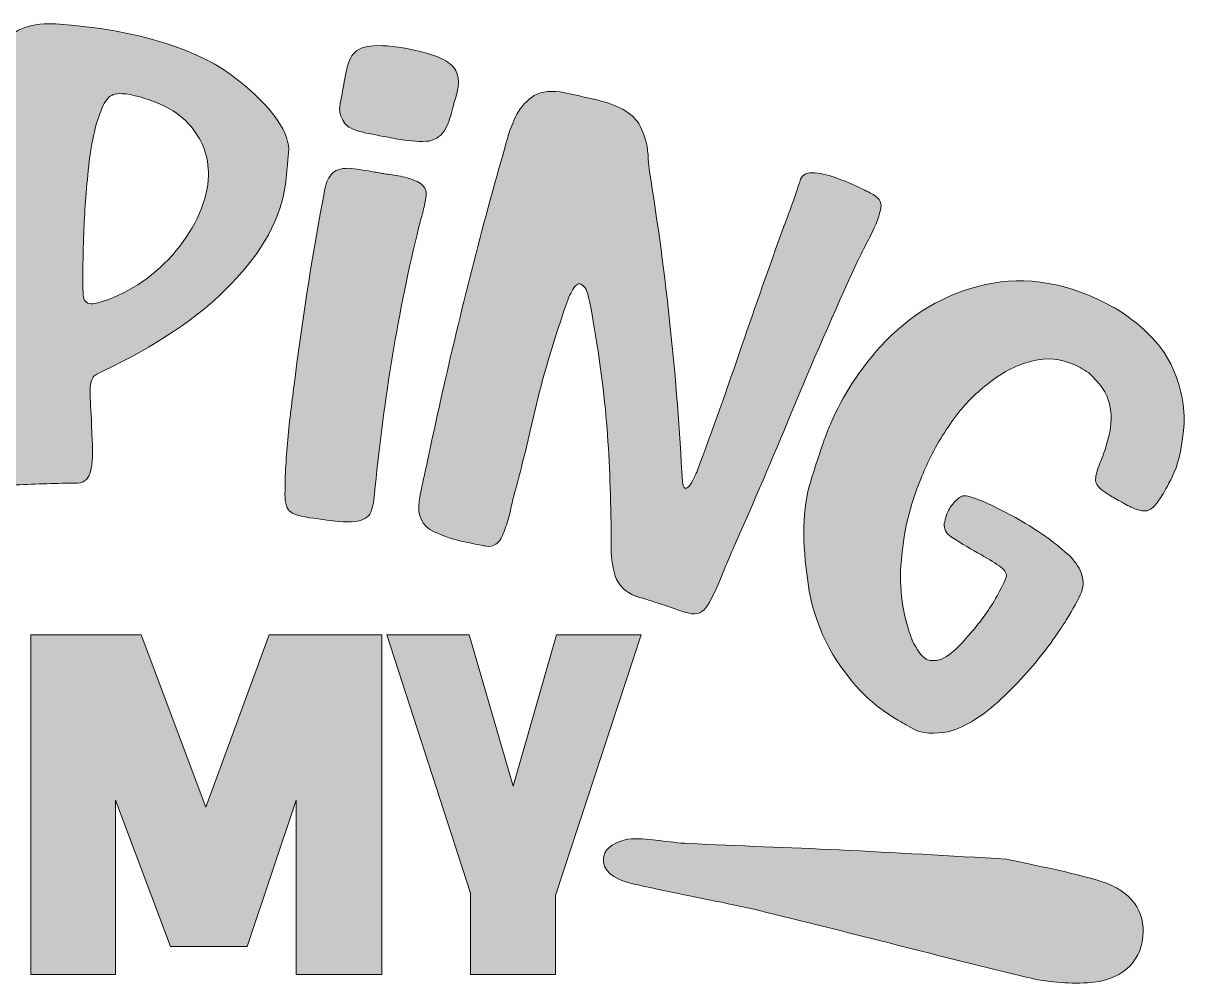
# Model space of a CAD drawing. Header units: inches. Extents: x 88 to 410, y -470 to -31.
# Drawn here: x 250.8 to 406.9, y -295.9 to -166.9 of the extents above; entities that cross this region are included whole.
import ezdxf

# ---------------------------------------------------------------- set-up
doc = ezdxf.new("R2010")
doc.units = ezdxf.units.IN
doc.header["$MEASUREMENT"] = 0
doc.layers.add('Layer 1', color=7, linetype='Continuous')

# ---------------------------------------------------------------- blocks, each defined once
blk = doc.blocks.new('block 5')
at = {"layer": 'Layer 1', "true_color": 0x0b0b0b}
h = blk.add_hatch(color=28, dxfattribs=at)
h.dxf.hatch_style = 2
edge = h.paths.add_edge_path()
edge.add_spline(control_points=[(382.81, -279.14), (386.95, -280.09), (391.3, -280.84), (395.48, -282.14), (399.6, -283.42), (401.44, -286.21), (401.11, -289.55), (400.77, -293.09), (398.11, -295.52), (393.65, -295.75), (390.98, -295.89), (388.2, -295.66), (385.61, -295.04), (373.92, -292.23), (362.3, -289.16), (350.63, -286.3), (346.03, -285.17), (341.37, -284.34), (336.73, -283.35), (334.91, -282.96), (333.07, -282.64), (331.3, -282.06), (329.56, -281.49), (328.08, -280.13), (328.87, -278.3), (329.3, -277.31), (331.19, -276.48), (332.46, -276.43), (334.97, -276.33), (337.5, -276.93), (340.04, -277.05), (346.8, -277.39), (353.56, -277.58), (360.32, -277.91), (367.75, -278.27), (375.18, -278.72), (382.81, -279.14)], knot_values=[0, 0, 0, 0, 1, 1, 1, 2, 2, 2, 3, 3, 3, 4, 4, 4, 5, 5, 5, 6, 6, 6, 7, 7, 7, 8, 8, 8, 9, 9, 9, 10, 10, 10, 11, 11, 11, 12, 12, 12, 12], degree=3, periodic=1)
at = {"layer": 'Layer 1', "lineweight": 0}
blk.add_open_spline([(382.81, -279.14), (386.95, -280.09), (391.3, -280.84), (395.48, -282.14), (399.6, -283.42), (401.44, -286.21), (401.11, -289.55), (400.77, -293.09), (398.11, -295.52), (393.65, -295.75), (390.98, -295.89), (388.2, -295.66), (385.61, -295.04), (373.92, -292.23), (362.3, -289.16), (350.63, -286.3), (346.03, -285.17), (341.37, -284.34), (336.73, -283.35), (334.91, -282.96), (333.07, -282.64), (331.3, -282.06), (329.56, -281.49), (328.08, -280.13), (328.87, -278.3), (329.3, -277.31), (331.19, -276.48), (332.46, -276.43), (334.97, -276.33), (337.5, -276.93), (340.04, -277.05), (346.8, -277.39), (353.56, -277.58), (360.32, -277.91), (367.75, -278.27), (375.18, -278.72), (382.81, -279.14)], degree=3, knots=[0, 0, 0, 0, 1, 1, 1, 2, 2, 2, 3, 3, 3, 4, 4, 4, 5, 5, 5, 6, 6, 6, 7, 7, 7, 8, 8, 8, 9, 9, 9, 10, 10, 10, 11, 11, 11, 12, 12, 12, 12], dxfattribs=at)
blk = doc.blocks.new('block 4')
at = {"layer": 'Layer 1'}
blk.add_blockref('block 5', (0, 0), dxfattribs=at)
blk = doc.blocks.new('block 3')
at = {"layer": 'Layer 1'}
blk.add_blockref('block 4', (0, 0), dxfattribs=at)
blk = doc.blocks.new('block 20')
at = {"layer": 'Layer 1', "true_color": 0x0b0b0b}
h = blk.add_hatch(color=28, dxfattribs=at)
h.dxf.hatch_style = 2
edge = h.paths.add_edge_path()
edge.add_spline(control_points=[(249.8, -228.89), (248.91, -228.84), (248.34, -228.15), (248.05, -226.75), (247.76, -225.35), (247.54, -223.68), (247.49, -221.7), (247.45, -220.88), (247.36, -220.11), (247.31, -219.33), (247.14, -217.5), (246.86, -213.77), (246.51, -208.06), (246.15, -202.35), (245.96, -196.99), (245.91, -191.98), (245.89, -189.92), (245.88, -187.82), (245.9, -185.69), (245.98, -178.5), (246.72, -173.16), (248.23, -169.78), (249.13, -167.88), (251.33, -166.9), (254.85, -166.97), (254.95, -166.97), (255.05, -166.97), (255.15, -166.98), (266.41, -167.77), (274.6, -170.5), (279.51, -174.44), (284.43, -178.39), (286.64, -181.73), (286.41, -184.28), (286.17, -186.83), (286.03, -188.22), (286.01, -188.46), (285.4, -193.12), (282.88, -197.56), (278.7, -201.9), (274.3, -206.46), (268.52, -210.27), (261.47, -213.62), (261.43, -213.62), (261.43, -213.62), (261.43, -213.66), (260.85, -213.9), (260.41, -214.15), (260.18, -214.41), (259.95, -214.72), (259.8, -215.22), (259.77, -215.91), (259.77, -215.99), (259.76, -216.07), (259.76, -216.15), (259.77, -216.96), (259.8, -218.29), (259.93, -220.12), (259.94, -220.86), (259.98, -221.68), (260.02, -222.61), (260.11, -223.51), (260.11, -224.33), (260.08, -225.07), (260.05, -225.73), (259.98, -226.31), (259.87, -226.85), (259.65, -228.01), (259.06, -228.6), (258.08, -228.64), (255.32, -228.68), (252.56, -228.76), (249.8, -228.89)], knot_values=[0, 0, 0, 0, 1, 1, 1, 2, 2, 2, 3, 3, 3, 4, 4, 4, 5, 5, 5, 6, 6, 6, 7, 7, 7, 8, 8, 8, 9, 9, 9, 10, 10, 10, 11, 11, 11, 12, 12, 12, 13, 13, 13, 14, 14, 14, 15, 15, 15, 16, 16, 16, 17, 17, 17, 18, 18, 18, 19, 19, 19, 20, 20, 20, 21, 21, 21, 22, 22, 22, 23, 23, 23, 24, 24, 24, 24], degree=3, periodic=1)
edge = h.paths.add_edge_path()
edge.add_spline(control_points=[(259.58, -186.04), (259.21, -189.37), (259.01, -192.39), (258.91, -195.11), (258.88, -195.79), (258.86, -196.46), (258.83, -197.13), (258.76, -200.43), (258.77, -202.53), (258.83, -203.39), (258.89, -204.13), (259.23, -204.53), (259.9, -204.56), (260.17, -204.57), (260.48, -204.55), (260.8, -204.45), (264.66, -203.34), (267.96, -201.19), (270.8, -198.03), (273.59, -194.86), (275.24, -191.51), (275.63, -187.92), (275.8, -185.16), (275.01, -182.78), (273.27, -180.72), (271.53, -178.67), (268.81, -177.24), (265.13, -176.49), (264.74, -176.4), (264.4, -176.38), (264.05, -176.36), (263.56, -176.33), (263.16, -176.35), (262.86, -176.49), (262.3, -176.7), (261.89, -177.19), (261.51, -177.95), (260.59, -179.97), (259.94, -182.67), (259.58, -186.04)], knot_values=[0, 0, 0, 0, 1, 1, 1, 2, 2, 2, 3, 3, 3, 4, 4, 4, 5, 5, 5, 6, 6, 6, 7, 7, 7, 8, 8, 8, 9, 9, 9, 10, 10, 10, 11, 11, 11, 12, 12, 12, 13, 13, 13, 13], degree=3, periodic=1)
at = {"layer": 'Layer 1', "lineweight": 0}
for points, knots in [([(249.8, -228.89), (248.91, -228.84), (248.34, -228.15), (248.05, -226.75), (247.76, -225.35), (247.54, -223.68), (247.49, -221.7), (247.45, -220.88), (247.36, -220.11), (247.31, -219.33), (247.14, -217.5), (246.86, -213.77), (246.51, -208.06), (246.15, -202.35), (245.96, -196.99), (245.91, -191.98), (245.89, -189.92), (245.88, -187.82), (245.9, -185.69), (245.98, -178.5), (246.72, -173.16), (248.23, -169.78), (249.13, -167.88), (251.33, -166.9), (254.85, -166.97), (254.95, -166.97), (255.05, -166.97), (255.15, -166.98), (266.41, -167.77), (274.6, -170.5), (279.51, -174.44), (284.43, -178.39), (286.64, -181.73), (286.41, -184.28), (286.17, -186.83), (286.03, -188.22), (286.01, -188.46), (285.4, -193.12), (282.88, -197.56), (278.7, -201.9), (274.3, -206.46), (268.52, -210.27), (261.47, -213.62), (261.43, -213.62), (261.43, -213.62), (261.43, -213.66), (260.85, -213.9), (260.41, -214.15), (260.18, -214.41), (259.95, -214.72), (259.8, -215.22), (259.77, -215.91), (259.77, -215.99), (259.76, -216.07), (259.76, -216.15), (259.77, -216.96), (259.8, -218.29), (259.93, -220.12), (259.94, -220.86), (259.98, -221.68), (260.02, -222.61), (260.11, -223.51), (260.11, -224.33), (260.08, -225.07), (260.05, -225.73), (259.98, -226.31), (259.87, -226.85), (259.65, -228.01), (259.06, -228.6), (258.08, -228.64), (255.32, -228.68), (252.56, -228.76), (249.8, -228.89)], [0, 0, 0, 0, 1, 1, 1, 2, 2, 2, 3, 3, 3, 4, 4, 4, 5, 5, 5, 6, 6, 6, 7, 7, 7, 8, 8, 8, 9, 9, 9, 10, 10, 10, 11, 11, 11, 12, 12, 12, 13, 13, 13, 14, 14, 14, 15, 15, 15, 16, 16, 16, 17, 17, 17, 18, 18, 18, 19, 19, 19, 20, 20, 20, 21, 21, 21, 22, 22, 22, 23, 23, 23, 24, 24, 24, 24]), ([(259.58, -186.04), (259.21, -189.37), (259.01, -192.39), (258.91, -195.11), (258.88, -195.79), (258.86, -196.46), (258.83, -197.13), (258.76, -200.43), (258.77, -202.53), (258.83, -203.39), (258.89, -204.13), (259.23, -204.53), (259.9, -204.56), (260.17, -204.57), (260.48, -204.55), (260.8, -204.45), (264.66, -203.34), (267.96, -201.19), (270.8, -198.03), (273.59, -194.86), (275.24, -191.51), (275.63, -187.92), (275.8, -185.16), (275.01, -182.78), (273.27, -180.72), (271.53, -178.67), (268.81, -177.24), (265.13, -176.49), (264.74, -176.4), (264.4, -176.38), (264.05, -176.36), (263.56, -176.33), (263.16, -176.35), (262.86, -176.49), (262.3, -176.7), (261.89, -177.19), (261.51, -177.95), (260.59, -179.97), (259.94, -182.67), (259.58, -186.04)], [0, 0, 0, 0, 1, 1, 1, 2, 2, 2, 3, 3, 3, 4, 4, 4, 5, 5, 5, 6, 6, 6, 7, 7, 7, 8, 8, 8, 9, 9, 9, 10, 10, 10, 11, 11, 11, 12, 12, 12, 13, 13, 13, 13])]:
    blk.add_open_spline(points, degree=3, knots=knots, dxfattribs=at)
blk = doc.blocks.new('block 21')
at = {"layer": 'Layer 1', "true_color": 0x0b0b0b}
h = blk.add_hatch(color=28, dxfattribs=at)
h.dxf.hatch_style = 2
edge = h.paths.add_edge_path()
edge.add_spline(control_points=[(297.99, -229.57), (297.9, -230.86), (297.74, -231.86), (297.43, -232.55), (297.12, -233.28), (296.37, -233.68), (295.26, -233.83), (294.12, -233.92), (292.33, -233.78), (289.76, -233.38), (288.1, -233.17), (287.04, -232.85), (286.54, -232.42), (286.07, -231.95), (285.85, -231.01), (285.93, -229.61), (285.94, -227.1), (286.12, -224.49), (286.39, -221.82), (286.66, -219.15), (287, -216.57), (287.33, -214.06), (288.39, -205.74), (289.71, -197.41), (291.28, -189.15), (291.47, -188.2), (291.81, -187.51), (292.33, -186.99), (292.89, -186.53), (293.71, -186.3), (294.83, -186.4), (295.79, -186.51), (296.84, -186.69), (297.94, -186.88), (298.27, -186.93), (298.56, -186.98), (298.85, -187.03), (299.04, -187.07), (299.28, -187.11), (299.51, -187.15), (300.19, -187.23), (300.91, -187.36), (301.72, -187.51), (302.57, -187.71), (303.26, -187.96), (303.89, -188.28), (304.47, -188.63), (304.83, -189.05), (304.86, -189.62), (304.88, -190.05), (304.81, -190.63), (304.67, -191.32), (304.48, -192.03), (304.35, -192.68), (304.13, -193.31), (304.07, -193.66), (304.01, -193.92), (303.91, -194.18), (301.07, -205.66), (299.22, -217.33), (298.04, -229.11), (298.01, -229.26), (297.98, -229.41), (297.99, -229.57)], knot_values=[0, 0, 0, 0, 1, 1, 1, 2, 2, 2, 3, 3, 3, 4, 4, 4, 5, 5, 5, 6, 6, 6, 7, 7, 7, 8, 8, 8, 9, 9, 9, 10, 10, 10, 11, 11, 11, 12, 12, 12, 13, 13, 13, 14, 14, 14, 15, 15, 15, 16, 16, 16, 17, 17, 17, 18, 18, 18, 19, 19, 19, 20, 20, 20, 21, 21, 21, 21], degree=3, periodic=1)
edge = h.paths.add_edge_path()
edge.add_spline(control_points=[(294.87, -171.3), (295.34, -170.59), (296.14, -170.12), (297.36, -169.96), (298.57, -169.8), (300.43, -169.95), (302.89, -170.43), (305.87, -171), (307.75, -171.81), (308.59, -172.84), (309.38, -173.87), (309.41, -175.5), (308.61, -177.64), (308.57, -177.87), (308.51, -178.14), (308.41, -178.4), (308.22, -179.35), (307.89, -180.23), (307.46, -181.1), (307.04, -181.92), (306.27, -182.48), (305.27, -182.72), (304.24, -182.84), (302.85, -182.73), (301.05, -182.45), (299.25, -182.13), (297.8, -181.85), (296.79, -181.64), (295.97, -181.47), (295.25, -181.23), (294.7, -180.95), (294.14, -180.67), (293.73, -180.13), (293.44, -179.38), (293.43, -179.35), (293.41, -179.32), (293.4, -179.3), (293.33, -179.09), (293.31, -178.93), (293.29, -178.73), (293.26, -178.57), (293.24, -178.37), (293.27, -178.18), (293.3, -177.98), (293.32, -177.83), (293.35, -177.64), (293.57, -176.53), (293.74, -175.42), (293.96, -174.31), (294.15, -173.04), (294.45, -172.07), (294.87, -171.3)], knot_values=[0, 0, 0, 0, 1, 1, 1, 2, 2, 2, 3, 3, 3, 4, 4, 4, 5, 5, 5, 6, 6, 6, 7, 7, 7, 8, 8, 8, 9, 9, 9, 10, 10, 10, 11, 11, 11, 12, 12, 12, 13, 13, 13, 14, 14, 14, 15, 15, 15, 16, 16, 16, 17, 17, 17, 17], degree=3, periodic=1)
at = {"layer": 'Layer 1', "lineweight": 0}
for points, knots in [([(294.87, -171.3), (295.34, -170.59), (296.14, -170.12), (297.36, -169.96), (298.57, -169.8), (300.43, -169.95), (302.89, -170.43), (305.87, -171), (307.75, -171.81), (308.59, -172.84), (309.38, -173.87), (309.41, -175.5), (308.61, -177.64), (308.57, -177.87), (308.51, -178.14), (308.41, -178.4), (308.22, -179.35), (307.89, -180.23), (307.46, -181.1), (307.04, -181.92), (306.27, -182.48), (305.27, -182.72), (304.24, -182.84), (302.85, -182.73), (301.05, -182.45), (299.25, -182.13), (297.8, -181.85), (296.79, -181.64), (295.97, -181.47), (295.25, -181.23), (294.7, -180.95), (294.14, -180.67), (293.73, -180.13), (293.44, -179.38), (293.43, -179.35), (293.41, -179.32), (293.4, -179.3), (293.33, -179.09), (293.31, -178.93), (293.29, -178.73), (293.26, -178.57), (293.24, -178.37), (293.27, -178.18), (293.3, -177.98), (293.32, -177.83), (293.35, -177.64), (293.57, -176.53), (293.74, -175.42), (293.96, -174.31), (294.15, -173.04), (294.45, -172.07), (294.87, -171.3)], [0, 0, 0, 0, 1, 1, 1, 2, 2, 2, 3, 3, 3, 4, 4, 4, 5, 5, 5, 6, 6, 6, 7, 7, 7, 8, 8, 8, 9, 9, 9, 10, 10, 10, 11, 11, 11, 12, 12, 12, 13, 13, 13, 14, 14, 14, 15, 15, 15, 16, 16, 16, 17, 17, 17, 17]), ([(297.99, -229.57), (297.9, -230.86), (297.74, -231.86), (297.43, -232.55), (297.12, -233.28), (296.37, -233.68), (295.26, -233.83), (294.12, -233.92), (292.33, -233.78), (289.76, -233.38), (288.1, -233.17), (287.04, -232.85), (286.54, -232.42), (286.07, -231.95), (285.85, -231.01), (285.93, -229.61), (285.94, -227.1), (286.12, -224.49), (286.39, -221.82), (286.66, -219.15), (287, -216.57), (287.33, -214.06), (288.39, -205.74), (289.71, -197.41), (291.28, -189.15), (291.47, -188.2), (291.81, -187.51), (292.33, -186.99), (292.89, -186.53), (293.71, -186.3), (294.83, -186.4), (295.79, -186.51), (296.84, -186.69), (297.94, -186.88), (298.27, -186.93), (298.56, -186.98), (298.85, -187.03), (299.04, -187.07), (299.28, -187.11), (299.51, -187.15), (300.19, -187.23), (300.91, -187.36), (301.72, -187.51), (302.57, -187.71), (303.26, -187.96), (303.89, -188.28), (304.47, -188.63), (304.83, -189.05), (304.86, -189.62), (304.88, -190.05), (304.81, -190.63), (304.67, -191.32), (304.48, -192.03), (304.35, -192.68), (304.13, -193.31), (304.07, -193.66), (304.01, -193.92), (303.91, -194.18), (301.07, -205.66), (299.22, -217.33), (298.04, -229.11), (298.01, -229.26), (297.98, -229.41), (297.99, -229.57)], [0, 0, 0, 0, 1, 1, 1, 2, 2, 2, 3, 3, 3, 4, 4, 4, 5, 5, 5, 6, 6, 6, 7, 7, 7, 8, 8, 8, 9, 9, 9, 10, 10, 10, 11, 11, 11, 12, 12, 12, 13, 13, 13, 14, 14, 14, 15, 15, 15, 16, 16, 16, 17, 17, 17, 18, 18, 18, 19, 19, 19, 20, 20, 20, 21, 21, 21, 21])]:
    blk.add_open_spline(points, degree=3, knots=knots, dxfattribs=at)
blk = doc.blocks.new('block 22')
at = {"layer": 'Layer 1', "true_color": 0x0b0b0b}
h = blk.add_hatch(color=28, dxfattribs=at)
h.dxf.hatch_style = 2
edge = h.paths.add_edge_path()
edge.add_spline(control_points=[(357.07, -186.98), (358.04, -187.05), (359.09, -187.33), (360.25, -187.78), (361.41, -188.23), (362.5, -188.71), (363.48, -189.19), (363.85, -189.38), (364.19, -189.51), (364.46, -189.67), (365.64, -190.23), (366.1, -190.88), (365.92, -191.69), (365.76, -192.51), (365.52, -193.21), (365.27, -193.82), (364.95, -194.57), (364.56, -195.38), (364.07, -196.31), (363.68, -197.12), (363.2, -198.01), (362.75, -198.96), (359.62, -205.74), (356.66, -212.55), (353.84, -219.37), (351.4, -225.3), (348.87, -231.19), (346.24, -237.13), (345.8, -238.08), (345.45, -238.95), (345.12, -239.74), (344.88, -240.32), (344.64, -240.91), (344.4, -241.5), (343.65, -243.33), (342.97, -244.65), (342.44, -245.4), (341.78, -246.22), (340.89, -246.44), (339.68, -246), (339.55, -245.99), (339.21, -245.85), (338.61, -245.66), (338.02, -245.47), (337.33, -245.2), (336.58, -244.96), (335.79, -244.7), (335.08, -244.47), (334.49, -244.29), (333.9, -244.11), (333.49, -244.01), (333.38, -243.96), (333.25, -243.92), (333.12, -243.87), (332.99, -243.82), (331.6, -243.31), (330.69, -242.42), (330.27, -241.11), (329.84, -239.69), (329.67, -238.27), (329.72, -236.94), (329.71, -236.57), (329.74, -236.24), (329.71, -235.91), (329.69, -230.73), (329.49, -225.88), (329.17, -221.33), (328.8, -216.77), (328.14, -211.52), (327.06, -205.54), (326.7, -203.61), (326.4, -202.56), (326.13, -202.32), (325.85, -202.08), (325.69, -201.95), (325.55, -201.91), (325.28, -201.83), (324.99, -201.99), (324.72, -202.44), (324.31, -203.01), (323.95, -203.8), (323.62, -204.8), (322.57, -207.89), (321.58, -210.97), (320.73, -214.04), (320.03, -216.55), (319.42, -219.08), (318.86, -221.59), (318.28, -224.17), (317.58, -226.84), (316.86, -229.58), (316.69, -230.22), (316.5, -230.89), (316.34, -231.61), (316.22, -232.22), (316.09, -232.83), (315.93, -233.4), (315.7, -234.22), (315.4, -234.98), (315.12, -235.67), (314.64, -236.79), (313.91, -237.27), (312.93, -237.12), (312.68, -237.1), (312.44, -237.03), (312.21, -236.97), (311.19, -236.78), (310.26, -236.62), (309.39, -236.4), (308.04, -236.05), (306.91, -235.65), (305.93, -235.18), (304.34, -234.44), (303.68, -233.06), (303.92, -231.08), (304.04, -230.35), (304.21, -229.59), (304.38, -228.83), (304.52, -228.07), (304.66, -227.42), (304.78, -226.89), (304.82, -226.72), (304.86, -226.54), (304.9, -226.36), (305.65, -222.87), (306.4, -219.37), (307.19, -215.88), (309.75, -204.59), (312.61, -193.36), (315.84, -182.22), (315.86, -182.13), (315.88, -182.05), (315.9, -181.96), (316.09, -181.33), (316.38, -180.51), (316.88, -179.47), (317.32, -178.46), (318.05, -177.59), (319, -176.86), (319.95, -176.16), (321.22, -175.91), (322.87, -176.11), (324.59, -176.47), (326.31, -176.85), (328.03, -177.24), (328.1, -177.26), (328.16, -177.28), (328.23, -177.3), (331.06, -178.05), (332.83, -179.17), (333.57, -180.64), (334.32, -182.11), (334.67, -183.59), (334.69, -185.14), (334.73, -185.72), (334.77, -186.3), (334.86, -186.85), (337.12, -200.78), (338.58, -214.67), (339.27, -228.45), (339.35, -228.98), (339.48, -229.27), (339.6, -229.32), (339.63, -229.33), (339.66, -229.34), (339.69, -229.35), (339.86, -229.37), (340.07, -229.2), (340.33, -228.88), (340.55, -228.55), (340.72, -228.2), (340.92, -227.82), (341.11, -227.43), (341.2, -227.18), (341.24, -227.07), (343.33, -221.5), (345.34, -215.86), (347.25, -210.19), (349.08, -204.9), (350.92, -199.66), (352.81, -194.43), (352.88, -194.25), (352.95, -194.07), (353.02, -193.88), (353.5, -192.57), (353.91, -191.48), (354.23, -190.61), (354.5, -189.75), (354.84, -188.84), (355.15, -187.84), (355.46, -187.16), (356.1, -186.9), (357.07, -186.98)], knot_values=[0, 0, 0, 0, 1, 1, 1, 2, 2, 2, 3, 3, 3, 4, 4, 4, 5, 5, 5, 6, 6, 6, 7, 7, 7, 8, 8, 8, 9, 9, 9, 10, 10, 10, 11, 11, 11, 12, 12, 12, 13, 13, 13, 14, 14, 14, 15, 15, 15, 16, 16, 16, 17, 17, 17, 18, 18, 18, 19, 19, 19, 20, 20, 20, 21, 21, 21, 22, 22, 22, 23, 23, 23, 24, 24, 24, 25, 25, 25, 26, 26, 26, 27, 27, 27, 28, 28, 28, 29, 29, 29, 30, 30, 30, 31, 31, 31, 32, 32, 32, 33, 33, 33, 34, 34, 34, 35, 35, 35, 36, 36, 36, 37, 37, 37, 38, 38, 38, 39, 39, 39, 40, 40, 40, 41, 41, 41, 42, 42, 42, 43, 43, 43, 44, 44, 44, 45, 45, 45, 46, 46, 46, 47, 47, 47, 48, 48, 48, 49, 49, 49, 50, 50, 50, 51, 51, 51, 52, 52, 52, 53, 53, 53, 54, 54, 54, 55, 55, 55, 56, 56, 56, 57, 57, 57, 58, 58, 58, 59, 59, 59, 60, 60, 60, 61, 61, 61, 62, 62, 62, 63, 63, 63, 64, 64, 64, 64], degree=3, periodic=1)
at = {"layer": 'Layer 1', "lineweight": 0}
blk.add_open_spline([(357.07, -186.98), (358.04, -187.05), (359.09, -187.33), (360.25, -187.78), (361.41, -188.23), (362.5, -188.71), (363.48, -189.19), (363.85, -189.38), (364.19, -189.51), (364.46, -189.67), (365.64, -190.23), (366.1, -190.88), (365.92, -191.69), (365.76, -192.51), (365.52, -193.21), (365.27, -193.82), (364.95, -194.57), (364.56, -195.38), (364.07, -196.31), (363.68, -197.12), (363.2, -198.01), (362.75, -198.96), (359.62, -205.74), (356.66, -212.55), (353.84, -219.37), (351.4, -225.3), (348.87, -231.19), (346.24, -237.13), (345.8, -238.08), (345.45, -238.95), (345.12, -239.74), (344.88, -240.32), (344.64, -240.91), (344.4, -241.5), (343.65, -243.33), (342.97, -244.65), (342.44, -245.4), (341.78, -246.22), (340.89, -246.44), (339.68, -246), (339.55, -245.99), (339.21, -245.85), (338.61, -245.66), (338.02, -245.47), (337.33, -245.2), (336.58, -244.96), (335.79, -244.7), (335.08, -244.47), (334.49, -244.29), (333.9, -244.11), (333.49, -244.01), (333.38, -243.96), (333.25, -243.92), (333.12, -243.87), (332.99, -243.82), (331.6, -243.31), (330.69, -242.42), (330.27, -241.11), (329.84, -239.69), (329.67, -238.27), (329.72, -236.94), (329.71, -236.57), (329.74, -236.24), (329.71, -235.91), (329.69, -230.73), (329.49, -225.88), (329.17, -221.33), (328.8, -216.77), (328.14, -211.52), (327.06, -205.54), (326.7, -203.61), (326.4, -202.56), (326.13, -202.32), (325.85, -202.08), (325.69, -201.95), (325.55, -201.91), (325.28, -201.83), (324.99, -201.99), (324.72, -202.44), (324.31, -203.01), (323.95, -203.8), (323.62, -204.8), (322.57, -207.89), (321.58, -210.97), (320.73, -214.04), (320.03, -216.55), (319.42, -219.08), (318.86, -221.59), (318.28, -224.17), (317.58, -226.84), (316.86, -229.58), (316.69, -230.22), (316.5, -230.89), (316.34, -231.61), (316.22, -232.22), (316.09, -232.83), (315.93, -233.4), (315.7, -234.22), (315.4, -234.98), (315.12, -235.67), (314.64, -236.79), (313.91, -237.27), (312.93, -237.12), (312.68, -237.1), (312.44, -237.03), (312.21, -236.97), (311.19, -236.78), (310.26, -236.62), (309.39, -236.4), (308.04, -236.05), (306.91, -235.65), (305.93, -235.18), (304.34, -234.44), (303.68, -233.06), (303.92, -231.08), (304.04, -230.35), (304.21, -229.59), (304.38, -228.83), (304.52, -228.07), (304.66, -227.42), (304.78, -226.89), (304.82, -226.72), (304.86, -226.54), (304.9, -226.36), (305.65, -222.87), (306.4, -219.37), (307.19, -215.88), (309.75, -204.59), (312.61, -193.36), (315.84, -182.22), (315.86, -182.13), (315.88, -182.05), (315.9, -181.96), (316.09, -181.33), (316.38, -180.51), (316.88, -179.47), (317.32, -178.46), (318.05, -177.59), (319, -176.86), (319.95, -176.16), (321.22, -175.91), (322.87, -176.11), (324.59, -176.47), (326.31, -176.85), (328.03, -177.24), (328.1, -177.26), (328.16, -177.28), (328.23, -177.3), (331.06, -178.05), (332.83, -179.17), (333.57, -180.64), (334.32, -182.11), (334.67, -183.59), (334.69, -185.14), (334.73, -185.72), (334.77, -186.3), (334.86, -186.85), (337.12, -200.78), (338.58, -214.67), (339.27, -228.45), (339.35, -228.98), (339.48, -229.27), (339.6, -229.32), (339.63, -229.33), (339.66, -229.34), (339.69, -229.35), (339.86, -229.37), (340.07, -229.2), (340.33, -228.88), (340.55, -228.55), (340.72, -228.2), (340.92, -227.82), (341.11, -227.43), (341.2, -227.18), (341.24, -227.07), (343.33, -221.5), (345.34, -215.86), (347.25, -210.19), (349.08, -204.9), (350.92, -199.66), (352.81, -194.43), (352.88, -194.25), (352.95, -194.07), (353.02, -193.88), (353.5, -192.57), (353.91, -191.48), (354.23, -190.61), (354.5, -189.75), (354.84, -188.84), (355.15, -187.84), (355.46, -187.16), (356.1, -186.9), (357.07, -186.98)], degree=3, knots=[0, 0, 0, 0, 1, 1, 1, 2, 2, 2, 3, 3, 3, 4, 4, 4, 5, 5, 5, 6, 6, 6, 7, 7, 7, 8, 8, 8, 9, 9, 9, 10, 10, 10, 11, 11, 11, 12, 12, 12, 13, 13, 13, 14, 14, 14, 15, 15, 15, 16, 16, 16, 17, 17, 17, 18, 18, 18, 19, 19, 19, 20, 20, 20, 21, 21, 21, 22, 22, 22, 23, 23, 23, 24, 24, 24, 25, 25, 25, 26, 26, 26, 27, 27, 27, 28, 28, 28, 29, 29, 29, 30, 30, 30, 31, 31, 31, 32, 32, 32, 33, 33, 33, 34, 34, 34, 35, 35, 35, 36, 36, 36, 37, 37, 37, 38, 38, 38, 39, 39, 39, 40, 40, 40, 41, 41, 41, 42, 42, 42, 43, 43, 43, 44, 44, 44, 45, 45, 45, 46, 46, 46, 47, 47, 47, 48, 48, 48, 49, 49, 49, 50, 50, 50, 51, 51, 51, 52, 52, 52, 53, 53, 53, 54, 54, 54, 55, 55, 55, 56, 56, 56, 57, 57, 57, 58, 58, 58, 59, 59, 59, 60, 60, 60, 61, 61, 61, 62, 62, 62, 63, 63, 63, 64, 64, 64, 64], dxfattribs=at)
blk = doc.blocks.new('block 23')
at = {"layer": 'Layer 1', "true_color": 0x0b0b0b}
h = blk.add_hatch(color=28, dxfattribs=at)
h.dxf.hatch_style = 2
edge = h.paths.add_edge_path()
edge.add_spline(control_points=[(392.69, -213.15), (390.77, -212.09), (388.88, -211.74), (386.98, -212.09), (384.74, -212.54), (382.67, -213.49), (380.86, -214.88), (379.04, -216.26), (377.59, -217.62), (376.54, -218.96), (375.08, -220.8), (373.73, -222.86), (372.59, -225.16), (372.13, -226.1), (371.68, -227.09), (371.28, -228.11), (369.81, -231.59), (368.97, -235.25), (368.67, -239.02), (368.3, -242.8), (368.84, -246.36), (370.13, -249.75), (370.76, -251.06), (371.37, -251.93), (372.02, -252.29), (372.25, -252.42), (372.47, -252.45), (372.7, -252.49), (373.61, -252.56), (374.5, -252.21), (375.39, -251.46), (376.27, -250.71), (377, -249.97), (377.56, -249.26), (377.64, -249.21), (377.67, -249.15), (377.71, -249.08), (379.1, -247.55), (380.31, -245.91), (381.32, -244.16), (381.86, -243.21), (382.34, -242.28), (382.75, -241.3), (382.88, -240.89), (382.66, -240.44), (382.03, -239.95), (381.41, -239.47), (380.5, -238.91), (379.33, -238.26), (378.16, -237.61), (376.86, -236.82), (375.41, -235.91), (374.65, -235.38), (374.34, -234.78), (374.44, -234.09), (374.59, -233.42), (374.75, -232.8), (375, -232.32), (375.15, -232.04), (375.33, -231.79), (375.52, -231.53), (376.04, -230.84), (376.56, -230.45), (376.97, -230.37), (377.47, -230.32), (378.21, -230.54), (379.22, -230.95), (380.19, -231.33), (381.16, -231.82), (382.18, -232.33), (383.15, -232.82), (383.89, -233.24), (384.43, -233.54), (386.94, -234.96), (389.15, -236.53), (390.99, -238.17), (392.8, -239.85), (393.42, -241.53), (392.88, -243.21), (392.4, -244.33), (391.74, -245.56), (390.85, -246.98), (390.23, -247.97), (389.54, -249), (388.72, -250.14), (386.75, -252.85), (384.51, -255.35), (382.08, -257.63), (379.64, -259.92), (377.31, -261.36), (375.1, -262), (373.04, -262.4), (371.46, -262.29), (370.35, -261.7), (369.25, -261.07), (368.67, -260.75), (368.59, -260.7), (366.55, -259.56), (364.77, -258.19), (363.24, -256.6), (359.32, -252.43), (356.94, -247.68), (356.15, -242.14), (355.32, -236.61), (355.36, -232.02), (356.5, -228.4), (357.64, -224.78), (358.49, -222.23), (359.14, -220.73), (360.8, -216.92), (363.05, -213.4), (365.86, -210.32), (369.79, -206.03), (374.5, -203.19), (379.98, -201.99), (385.4, -200.77), (391.22, -201.77), (397.11, -205.02), (397.28, -205.11), (397.45, -205.21), (397.62, -205.3), (401.35, -207.68), (403.87, -210.38), (405.13, -213.26), (406.39, -216.14), (406.85, -218.95), (406.56, -221.65), (406.26, -224.35), (405.75, -226.38), (405.07, -227.74), (404.41, -229.06), (403.87, -230.01), (403.51, -230.57), (403.05, -231.29), (402.62, -231.79), (402.26, -232.08), (401.74, -232.44), (401.18, -232.49), (400.51, -232.26), (399.83, -232.06), (399.2, -231.76), (398.57, -231.37), (397.88, -231), (397.28, -230.67), (396.77, -230.36), (396.27, -230.06), (395.87, -229.77), (395.55, -229.54), (394.96, -229.09), (394.72, -228.64), (394.75, -228.11), (394.77, -227.58), (394.98, -226.85), (395.37, -225.9), (395.85, -224.79), (396.24, -223.53), (396.59, -222.15), (396.91, -220.81), (396.91, -219.42), (396.62, -217.99), (396.26, -216.58), (395.34, -215.2), (393.82, -213.86), (393.43, -213.6), (393.05, -213.34), (392.69, -213.15)], knot_values=[0, 0, 0, 0, 1, 1, 1, 2, 2, 2, 3, 3, 3, 4, 4, 4, 5, 5, 5, 6, 6, 6, 7, 7, 7, 8, 8, 8, 9, 9, 9, 10, 10, 10, 11, 11, 11, 12, 12, 12, 13, 13, 13, 14, 14, 14, 15, 15, 15, 16, 16, 16, 17, 17, 17, 18, 18, 18, 19, 19, 19, 20, 20, 20, 21, 21, 21, 22, 22, 22, 23, 23, 23, 24, 24, 24, 25, 25, 25, 26, 26, 26, 27, 27, 27, 28, 28, 28, 29, 29, 29, 30, 30, 30, 31, 31, 31, 32, 32, 32, 33, 33, 33, 34, 34, 34, 35, 35, 35, 36, 36, 36, 37, 37, 37, 38, 38, 38, 39, 39, 39, 40, 40, 40, 41, 41, 41, 42, 42, 42, 43, 43, 43, 44, 44, 44, 45, 45, 45, 46, 46, 46, 47, 47, 47, 48, 48, 48, 49, 49, 49, 50, 50, 50, 51, 51, 51, 52, 52, 52, 53, 53, 53, 54, 54, 54, 55, 55, 55, 55], degree=3, periodic=1)
at = {"layer": 'Layer 1', "lineweight": 0}
blk.add_open_spline([(392.69, -213.15), (390.77, -212.09), (388.88, -211.74), (386.98, -212.09), (384.74, -212.54), (382.67, -213.49), (380.86, -214.88), (379.04, -216.26), (377.59, -217.62), (376.54, -218.96), (375.08, -220.8), (373.73, -222.86), (372.59, -225.16), (372.13, -226.1), (371.68, -227.09), (371.28, -228.11), (369.81, -231.59), (368.97, -235.25), (368.67, -239.02), (368.3, -242.8), (368.84, -246.36), (370.13, -249.75), (370.76, -251.06), (371.37, -251.93), (372.02, -252.29), (372.25, -252.42), (372.47, -252.45), (372.7, -252.49), (373.61, -252.56), (374.5, -252.21), (375.39, -251.46), (376.27, -250.71), (377, -249.97), (377.56, -249.26), (377.64, -249.21), (377.67, -249.15), (377.71, -249.08), (379.1, -247.55), (380.31, -245.91), (381.32, -244.16), (381.86, -243.21), (382.34, -242.28), (382.75, -241.3), (382.88, -240.89), (382.66, -240.44), (382.03, -239.95), (381.41, -239.47), (380.5, -238.91), (379.33, -238.26), (378.16, -237.61), (376.86, -236.82), (375.41, -235.91), (374.65, -235.38), (374.34, -234.78), (374.44, -234.09), (374.59, -233.42), (374.75, -232.8), (375, -232.32), (375.15, -232.04), (375.33, -231.79), (375.52, -231.53), (376.04, -230.84), (376.56, -230.45), (376.97, -230.37), (377.47, -230.32), (378.21, -230.54), (379.22, -230.95), (380.19, -231.33), (381.16, -231.82), (382.18, -232.33), (383.15, -232.82), (383.89, -233.24), (384.43, -233.54), (386.94, -234.96), (389.15, -236.53), (390.99, -238.17), (392.8, -239.85), (393.42, -241.53), (392.88, -243.21), (392.4, -244.33), (391.74, -245.56), (390.85, -246.98), (390.23, -247.97), (389.54, -249), (388.72, -250.14), (386.75, -252.85), (384.51, -255.35), (382.08, -257.63), (379.64, -259.92), (377.31, -261.36), (375.1, -262), (373.04, -262.4), (371.46, -262.29), (370.35, -261.7), (369.25, -261.07), (368.67, -260.75), (368.59, -260.7), (366.55, -259.56), (364.77, -258.19), (363.24, -256.6), (359.32, -252.43), (356.94, -247.68), (356.15, -242.14), (355.32, -236.61), (355.36, -232.02), (356.5, -228.4), (357.64, -224.78), (358.49, -222.23), (359.14, -220.73), (360.8, -216.92), (363.05, -213.4), (365.86, -210.32), (369.79, -206.03), (374.5, -203.19), (379.98, -201.99), (385.4, -200.77), (391.22, -201.77), (397.11, -205.02), (397.28, -205.11), (397.45, -205.21), (397.62, -205.3), (401.35, -207.68), (403.87, -210.38), (405.13, -213.26), (406.39, -216.14), (406.85, -218.95), (406.56, -221.65), (406.26, -224.35), (405.75, -226.38), (405.07, -227.74), (404.41, -229.06), (403.87, -230.01), (403.51, -230.57), (403.05, -231.29), (402.62, -231.79), (402.26, -232.08), (401.74, -232.44), (401.18, -232.49), (400.51, -232.26), (399.83, -232.06), (399.2, -231.76), (398.57, -231.37), (397.88, -231), (397.28, -230.67), (396.77, -230.36), (396.27, -230.06), (395.87, -229.77), (395.55, -229.54), (394.96, -229.09), (394.72, -228.64), (394.75, -228.11), (394.77, -227.58), (394.98, -226.85), (395.37, -225.9), (395.85, -224.79), (396.24, -223.53), (396.59, -222.15), (396.91, -220.81), (396.91, -219.42), (396.62, -217.99), (396.26, -216.58), (395.34, -215.2), (393.82, -213.86), (393.43, -213.6), (393.05, -213.34), (392.69, -213.15)], degree=3, knots=[0, 0, 0, 0, 1, 1, 1, 2, 2, 2, 3, 3, 3, 4, 4, 4, 5, 5, 5, 6, 6, 6, 7, 7, 7, 8, 8, 8, 9, 9, 9, 10, 10, 10, 11, 11, 11, 12, 12, 12, 13, 13, 13, 14, 14, 14, 15, 15, 15, 16, 16, 16, 17, 17, 17, 18, 18, 18, 19, 19, 19, 20, 20, 20, 21, 21, 21, 22, 22, 22, 23, 23, 23, 24, 24, 24, 25, 25, 25, 26, 26, 26, 27, 27, 27, 28, 28, 28, 29, 29, 29, 30, 30, 30, 31, 31, 31, 32, 32, 32, 33, 33, 33, 34, 34, 34, 35, 35, 35, 36, 36, 36, 37, 37, 37, 38, 38, 38, 39, 39, 39, 40, 40, 40, 41, 41, 41, 42, 42, 42, 43, 43, 43, 44, 44, 44, 45, 45, 45, 46, 46, 46, 47, 47, 47, 48, 48, 48, 49, 49, 49, 50, 50, 50, 51, 51, 51, 52, 52, 52, 53, 53, 53, 54, 54, 54, 55, 55, 55, 55], dxfattribs=at)
blk = doc.blocks.new('block 16')
at = {"layer": 'Layer 1'}
for name in ['block 20', 'block 21', 'block 22', 'block 23']:
    blk.add_blockref(name, (0, 0), dxfattribs=at)
blk = doc.blocks.new('block 24')
at = {"layer": 'Layer 1', "true_color": 0x0b0b0b}
h = blk.add_hatch(color=28, dxfattribs=at)
h.dxf.hatch_style = 2
h.paths.add_polyline_path([(190.32, -248.9), (190.32, -294.48), (178.91, -294.48), (178.91, -248.9)])
h = blk.add_hatch(color=28, dxfattribs=at)
h.dxf.hatch_style = 2
edge = h.paths.add_edge_path()
edge.add_spline(control_points=[(205.82, -249.05), (205.82, -249.05), (216.93, -249.05), (216.93, -249.05), (224.58, -249.16), (228.48, -253.01), (228.64, -260.62), (228.64, -260.62), (228.61, -265.13), (228.61, -265.13), (228.61, -265.13), (216.84, -265.01), (216.84, -265.01), (216.84, -265.01), (216.78, -262.48), (216.78, -262.48), (216.76, -261.16), (215.4, -260.47), (212.72, -260.43), (212.72, -260.43), (210.22, -260.43), (210.22, -260.43), (207.61, -260.45), (206.31, -261.24), (206.31, -262.78), (206.31, -262.78), (206.31, -263.73), (206.31, -263.73), (206.31, -265.27), (207.25, -266.06), (209.12, -266.08), (209.12, -266.08), (216.78, -266.08), (216.78, -266.08), (224.57, -266.24), (228.52, -270.09), (228.64, -277.61), (228.64, -277.61), (228.64, -282.92), (228.64, -282.92), (228.54, -290.57), (224.74, -294.47), (217.23, -294.64), (217.23, -294.64), (205.82, -294.64), (205.82, -294.64), (198.4, -294.53), (194.61, -290.89), (194.44, -283.71), (194.44, -283.71), (194.44, -278.86), (194.44, -278.86), (194.44, -278.86), (206.28, -278.95), (206.28, -278.95), (206.28, -278.95), (206.31, -281.21), (206.31, -281.21), (206.33, -282.55), (207.58, -283.24), (210.06, -283.26), (210.06, -283.26), (213.18, -283.26), (213.18, -283.26), (215.58, -283.17), (216.78, -282.39), (216.78, -280.91), (216.78, -280.91), (216.78, -279.96), (216.78, -279.96), (216.78, -278.44), (215.84, -277.65), (213.97, -277.61), (213.97, -277.61), (206.92, -277.61), (206.92, -277.61), (198.7, -277.61), (194.54, -273.87), (194.44, -266.38), (194.44, -266.38), (194.44, -259.98), (194.44, -259.98), (194.46, -252.76), (198.26, -249.11), (205.82, -249.05)], knot_values=[0, 0, 0, 0, 1, 1, 1, 2, 2, 2, 3, 3, 3, 4, 4, 4, 5, 5, 5, 6, 6, 6, 7, 7, 7, 8, 8, 8, 9, 9, 9, 10, 10, 10, 11, 11, 11, 12, 12, 12, 13, 13, 13, 14, 14, 14, 15, 15, 15, 16, 16, 16, 17, 17, 17, 18, 18, 18, 19, 19, 19, 20, 20, 20, 21, 21, 21, 22, 22, 22, 23, 23, 23, 24, 24, 24, 25, 25, 25, 26, 26, 26, 27, 27, 27, 28, 28, 28, 28], degree=3, periodic=1)
h = blk.add_hatch(color=28, dxfattribs=at)
h.dxf.hatch_style = 2
h.paths.add_polyline_path([(251.8, -249.05), (266.63, -249.05), (275.3, -272.15), (283.81, -249.05), (298.94, -249.05), (298.94, -294.64), (287.41, -294.64), (287.41, -271.23), (280.85, -290.88), (270.54, -290.88), (263.18, -271.23), (263.18, -294.64), (251.8, -294.64)])
h = blk.add_hatch(color=28, dxfattribs=at)
h.dxf.hatch_style = 2
h.paths.add_polyline_path([(299.58, -249.05), (310.66, -249.05), (316.55, -269.34), (322.37, -249.05), (333.72, -249.05), (322.22, -284.02), (322.22, -294.64), (310.81, -294.64), (310.81, -283.71)])
at = {"layer": 'Layer 1', "lineweight": 0}
for points in [[(190.32, -248.9), (190.32, -294.48), (178.91, -294.48), (178.91, -248.9), (190.32, -248.9)], [(251.8, -249.05), (266.63, -249.05), (275.3, -272.15), (283.81, -249.05), (298.94, -249.05), (298.94, -294.64), (287.41, -294.64), (287.41, -271.23), (280.85, -290.88), (270.54, -290.88), (263.18, -271.23), (263.18, -294.64), (251.8, -294.64), (251.8, -249.05)], [(299.58, -249.05), (310.66, -249.05), (316.55, -269.34), (322.37, -249.05), (333.72, -249.05), (322.22, -284.02), (322.22, -294.64), (310.81, -294.64), (310.81, -283.71), (299.58, -249.05)]]:
    blk.add_lwpolyline(points, dxfattribs=at)
blk.add_open_spline([(205.82, -249.05), (205.82, -249.05), (216.93, -249.05), (216.93, -249.05), (224.58, -249.16), (228.48, -253.01), (228.64, -260.62), (228.64, -260.62), (228.61, -265.13), (228.61, -265.13), (228.61, -265.13), (216.84, -265.01), (216.84, -265.01), (216.84, -265.01), (216.78, -262.48), (216.78, -262.48), (216.76, -261.16), (215.4, -260.47), (212.72, -260.43), (212.72, -260.43), (210.22, -260.43), (210.22, -260.43), (207.61, -260.45), (206.31, -261.24), (206.31, -262.78), (206.31, -262.78), (206.31, -263.73), (206.31, -263.73), (206.31, -265.27), (207.25, -266.06), (209.12, -266.08), (209.12, -266.08), (216.78, -266.08), (216.78, -266.08), (224.57, -266.24), (228.52, -270.09), (228.64, -277.61), (228.64, -277.61), (228.64, -282.92), (228.64, -282.92), (228.54, -290.57), (224.74, -294.47), (217.23, -294.64), (217.23, -294.64), (205.82, -294.64), (205.82, -294.64), (198.4, -294.53), (194.61, -290.89), (194.44, -283.71), (194.44, -283.71), (194.44, -278.86), (194.44, -278.86), (194.44, -278.86), (206.28, -278.95), (206.28, -278.95), (206.28, -278.95), (206.31, -281.21), (206.31, -281.21), (206.33, -282.55), (207.58, -283.24), (210.06, -283.26), (210.06, -283.26), (213.18, -283.26), (213.18, -283.26), (215.58, -283.17), (216.78, -282.39), (216.78, -280.91), (216.78, -280.91), (216.78, -279.96), (216.78, -279.96), (216.78, -278.44), (215.84, -277.65), (213.97, -277.61), (213.97, -277.61), (206.92, -277.61), (206.92, -277.61), (198.7, -277.61), (194.54, -273.87), (194.44, -266.38), (194.44, -266.38), (194.44, -259.98), (194.44, -259.98), (194.46, -252.76), (198.26, -249.11), (205.82, -249.05)], degree=3, knots=[0, 0, 0, 0, 1, 1, 1, 2, 2, 2, 3, 3, 3, 4, 4, 4, 5, 5, 5, 6, 6, 6, 7, 7, 7, 8, 8, 8, 9, 9, 9, 10, 10, 10, 11, 11, 11, 12, 12, 12, 13, 13, 13, 14, 14, 14, 15, 15, 15, 16, 16, 16, 17, 17, 17, 18, 18, 18, 19, 19, 19, 20, 20, 20, 21, 21, 21, 22, 22, 22, 23, 23, 23, 24, 24, 24, 25, 25, 25, 26, 26, 26, 27, 27, 27, 28, 28, 28, 28], dxfattribs=at)
blk = doc.blocks.new('block 2')
at = {"layer": 'Layer 1'}
for name in ['block 16', 'block 24', 'block 3']:
    blk.add_blockref(name, (0, 0), dxfattribs=at)

msp = doc.modelspace()

# ---------------------------------------------------------------- block references
at = {"layer": 'Layer 1'}
msp.add_blockref('block 2', (0, 0), dxfattribs=at)

doc.saveas('drawing.dxf')
